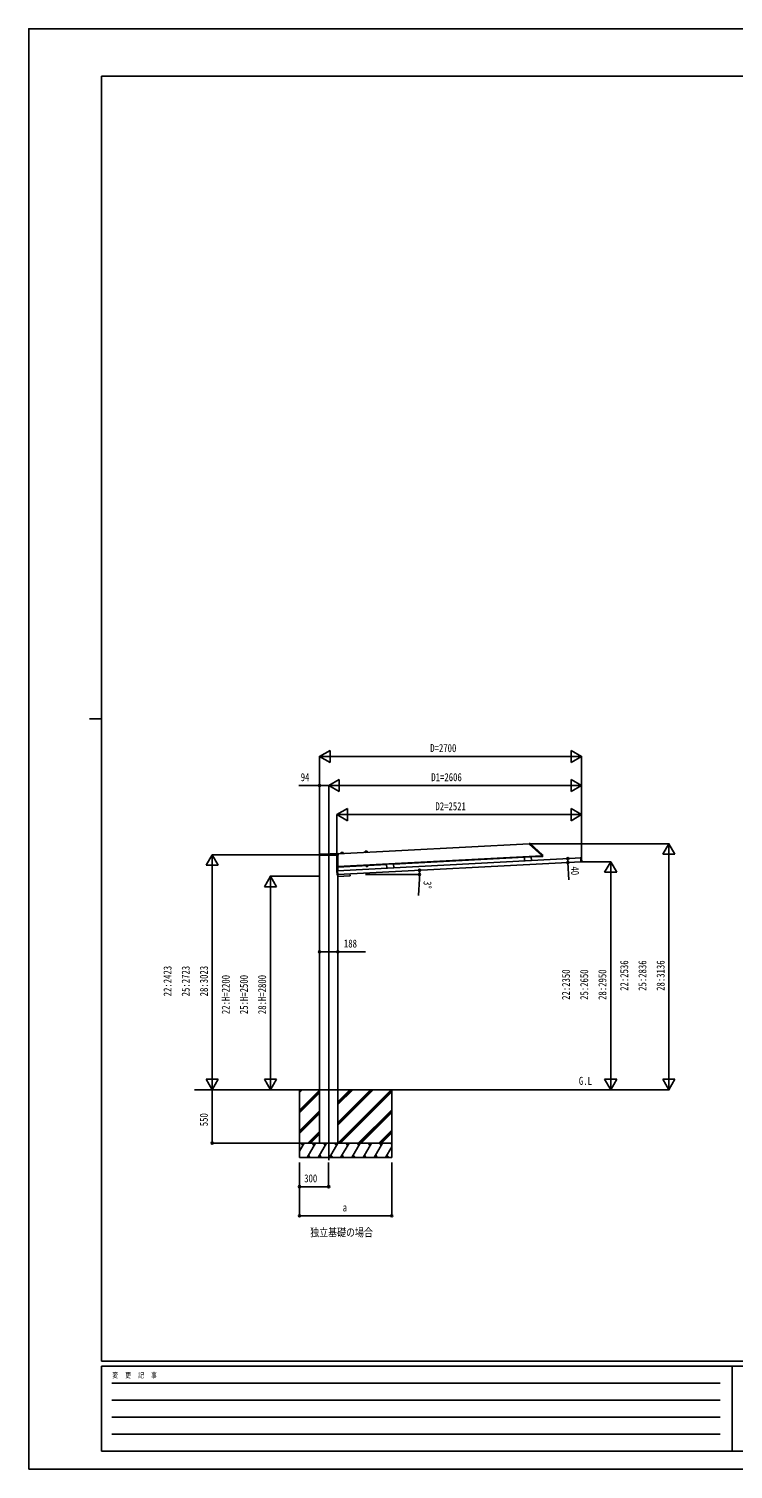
# Model space of a CAD drawing. Units: millimetres, scale not verified. Extents: x -10512 to 10512, y -7425 to 7425.
# Drawn here: x -10512 to -3253, y -7425 to 7425 of the extents above; entities that cross this region are included whole.
import ezdxf
from ezdxf.enums import TextEntityAlignment as Align

# ---------------------------------------------------------------- set-up
doc = ezdxf.new("R2010")
doc.units = ezdxf.units.MM
doc.header["$LTSCALE"] = 30
for name, color, linetype in [('0-2_USER1', 3, 'Continuous'), ('0-3_YKK_12', 2, 'Continuous'), ('0-4_YKK_A1', 4, 'Continuous'), ('0-5_YKK_D', 6, 'Continuous'), ('0-6_YKK_ZWAK', 7, 'Continuous')]:
    doc.layers.add(name, color=color, linetype=linetype)
doc.styles.add('ＭＳ ゴシック', font='')
doc.styles.get('ＭＳ ゴシック').set_extended_font_data('MS Gothic')

msp = doc.modelspace()

# ---------------------------------------------------------------- linework, layer by layer
at = {"layer": '0-3_YKK_12'}
msp.add_line((-7421.55, -1087), (-7421.55, -4239.98), dxfattribs=at)
at = {"layer": '0-4_YKK_A1'}
for p, q in [((-7324.27, -1079.96), (-5356.5, -976.83)), ((-5356.68, -973.34), (-5349.08, -973.41)), ((-5356.66, -973.81), (-5356.68, -973.34)), ((-5356.66, -973.81), (-5356.36, -979.43)), ((-5356.2, -979.78), (-5226.71, -1096.37)), ((-5346.44, -974.44), (-5218.58, -1089.56)), ((-7521.11, -1094.33), (-7521.04, -1086.48)), ((-7520.61, -1094.33), (-7521.11, -1094.33)), ((-7323.14, -1094.33), (-7520.61, -1094.33)), ((-7520.04, -1085.49), (-7324.53, -1085.49)), ((-7515.55, -3512.5), (-7515.55, -1094.33)), ((-7487.8, -1085.42), (-7325.56, -1076.92)), ((-7329.89, -1254.49), (-4817.62, -1122.83)), ((-7328.85, -1254.44), (-7328.85, -1094.33)), ((-7327.8, -1294.44), (-4822.21, -1163.12)), ((-7327.55, -1254.37), (-7327.55, -1094.33)), ((-7327.55, -1212.31), (-5226.26, -1102.19)), ((-7324.52, -1077.8), (-7323.54, -1086.38)), ((-7323.54, -1086.38), (-7323.54, -1086.4)), ((-7323.54, -1086.4), (-7322.63, -1094.33)), ((-7322.63, -1094.33), (-7323.14, -1094.33)), ((-7296.52, -1076.57), (-7296.53, -1078.1)), ((-7296.53, -1078.1), (-7272.56, -1076.85)), ((-7296.53, -1078.1), (-7272.56, -1076.85)), ((-7296.51, -1078.5), (-7296.53, -1078.1)), ((-7296.51, -1078.5), (-7272.54, -1077.25)), ((-7296.04, -1076.08), (-7273.26, -1074.88)), ((-7295.46, -1069.35), (-7295.52, -1076.05)), ((-7292.62, -1066.38), (-7277.68, -1065.6)), ((-7274.55, -1068.26), (-7273.79, -1074.91)), ((-7272.74, -1075.32), (-7272.56, -1076.85)), ((-7272.54, -1077.25), (-7272.56, -1076.85)), ((-7046.86, -1063.49), (-7046.87, -1065.02)), ((-7046.87, -1065.02), (-7022.91, -1063.76)), ((-7046.87, -1065.02), (-7022.91, -1063.76)), ((-7046.85, -1065.42), (-7046.87, -1065.02)), ((-7046.85, -1065.42), (-7022.89, -1064.16)), ((-7046.39, -1062.99), (-7023.6, -1061.8)), ((-7045.8, -1056.27), (-7045.86, -1062.96)), ((-7042.96, -1053.3), (-7028.03, -1052.52)), ((-7024.89, -1055.17), (-7024.13, -1061.82)), ((-7023.08, -1062.24), (-7022.91, -1063.76)), ((-7022.89, -1064.16), (-7022.91, -1063.76)), ((-6753.95, -1184.75), (-6824.85, -1188.47)), ((-6753.95, -1184.75), (-6751.88, -1224.2)), ((-6753.82, -1187.25), (-5404.25, -1116.52)), ((-5333.48, -1110.31), (-5404.38, -1114.03)), ((-5404.38, -1114.03), (-5402.32, -1153.47)), ((-5333.48, -1110.31), (-5331.41, -1149.76)), ((-5333.35, -1112.81), (-5226, -1107.18)), ((-5226.55, -1096.72), (-5226.46, -1098.32)), ((-5226.41, -1099.26), (-5226.46, -1098.32)), ((-5226.41, -1099.26), (-5218.78, -1099.33)), ((-5226.39, -1099.76), (-5226.41, -1099.26)), ((-5226.39, -1099.76), (-5226, -1107.18)), ((-5226, -1107.18), (-5218.39, -1106.78)), ((-5218.78, -1099.33), (-5217.37, -1099.34)), ((-5217.26, -1092.32), (-5216.94, -1098.41)), ((-5216.94, -1098.41), (-5216.87, -1099.81)), ((-4829.47, -1123.45), (-4824.3, -1123.18)), ((-4823.18, -1121.74), (-4824.38, -1121.8)), ((-4824.38, -1121.81), (-4824.38, -1121.8)), ((-4824.36, -1122.15), (-4824.38, -1121.81)), ((-4824.33, -1122.65), (-4824.36, -1122.15)), ((-4822.18, -1163.68), (-4824.33, -1122.65)), ((-4823.18, -1121.74), (-4823.18, -1121.74)), ((-4822.58, -1121.6), (-4816.69, -1121.29)), ((-4822.16, -1164.18), (-4822.18, -1163.68)), ((-4822.16, -1164.18), (-4822.14, -1164.52)), ((-4822.14, -1164.52), (-4820.94, -1164.46)), ((-4822.14, -1164.52), (-4822.14, -1164.52)), ((-4820.94, -1164.46), (-4820.94, -1164.46)), ((-4814.44, -1164.23), (-4820.33, -1164.54)), ((-4816.17, -1121.76), (-4813.97, -1163.71)), ((-7338.13, -1253.93), (-7335.94, -1295.88)), ((-7331.77, -1253.1), (-7337.66, -1253.41)), ((-7335.41, -1296.35), (-7329.52, -1296.04)), ((-7331.16, -1253.18), (-7329.97, -1253.12)), ((-7331.16, -1253.18), (-7331.16, -1253.18)), ((-7329.95, -1253.47), (-7329.97, -1253.12)), ((-7329.97, -1253.12), (-7329.97, -1253.12)), ((-7329.92, -1253.96), (-7329.95, -1253.47)), ((-7327.77, -1294.99), (-7329.92, -1253.96)), ((-7329.41, -1296.02), (-7328.52, -1313)), ((-7327.73, -1295.84), (-7328.93, -1295.9)), ((-7328.93, -1295.9), (-7328.93, -1295.9)), ((-7328.85, -3512.5), (-7328.85, -1295.9)), ((-7328.85, -1312.5), (-7328.55, -1312.5)), ((-7327.75, -1295.49), (-7327.77, -1294.99)), ((-7327.75, -1295.49), (-7327.73, -1295.84)), ((-7327.73, -1295.84), (-7327.73, -1295.84)), ((-7327.29, -1217.3), (-7327.55, -1212.35)), ((-7327.55, -3512.5), (-7327.55, -1313.95)), ((-7327.47, -1313.95), (-7203.14, -1307.43)), ((-7327.29, -1217.3), (-6824.72, -1190.97)), ((-7203.17, -1287.9), (-7202.2, -1306.38)), ((-7020.04, -1204.41), (-7035.03, -1205.19)), ((-7035.03, -1205.19), (-7034.77, -1210.1)), ((-7033.74, -1210.63), (-7034.77, -1210.1)), ((-7034.57, -1205.17), (-7034.66, -1203.57)), ((-7020.75, -1209.95), (-7033.74, -1210.63)), ((-7031.28, -1205), (-7031.02, -1209.91)), ((-7023.78, -1204.6), (-7023.53, -1209.52)), ((-7020.75, -1209.95), (-7019.78, -1209.32)), ((-7020.58, -1202.83), (-7020.49, -1204.43)), ((-7020.04, -1204.41), (-7019.78, -1209.32)), ((-6824.85, -1188.47), (-6822.78, -1227.91)), ((-8805.95, -3512.5), (-4519.14, -3512.5)), ((-7722.45, -3512.5), (-7722.45, -4212.5)), ((-7722.45, -3539.88), (-7695.07, -3512.5)), ((-7722.45, -3525.74), (-7709.21, -3512.5)), ((-7722.45, -3723.73), (-7516.45, -3517.73)), ((-7722.45, -3737.87), (-7516.45, -3531.87)), ((-7722.45, -3752.01), (-7516.45, -3546.01)), ((-7515.55, -3512.5), (-7515.55, -4062.5)), ((-7328.85, -3512.5), (-7328.85, -4062.5)), ((-7328.59, -4062.5), (-6778.59, -3512.5)), ((-7328.45, -3878.51), (-6962.44, -3512.5)), ((-7328.45, -3850.23), (-6990.72, -3512.5)), ((-7328.45, -3864.37), (-6976.58, -3512.5)), ((-7328.45, -3666.38), (-7174.57, -3512.5)), ((-7328.45, -3652.24), (-7188.71, -3512.5)), ((-7328.45, -3638.1), (-7202.85, -3512.5)), ((-7314.45, -4062.5), (-6772.45, -3520.5)), ((-7300.31, -4062.5), (-6772.45, -3534.65)), ((-6772.45, -3512.5), (-6772.45, -4212.5)), ((-7722.45, -3935.86), (-7516.45, -3729.86)), ((-7722.45, -3950), (-7516.45, -3744)), ((-7722.45, -3964.14), (-7516.45, -3758.15)), ((-7116.46, -4062.5), (-6772.45, -3718.49)), ((-7102.32, -4062.5), (-6772.45, -3732.64)), ((-7088.17, -4062.5), (-6772.45, -3746.78)), ((-7636.96, -4062.5), (-7516.45, -3941.99)), ((-7622.82, -4062.5), (-7516.45, -3956.13)), ((-7608.67, -4062.5), (-7516.45, -3970.28)), ((-6904.33, -4062.5), (-6772.45, -3930.62)), ((-6890.18, -4062.5), (-6772.45, -3944.77)), ((-6876.04, -4062.5), (-6772.45, -3958.91)), ((-6772.45, -4062.5), (-7722.45, -4062.5)), ((-7722.45, -4146.33), (-7674.05, -4062.5)), ((-7689.05, -4088.48), (-7704.05, -4062.5)), ((-7645.18, -4212.5), (-7558.58, -4062.5)), ((-7573.58, -4088.48), (-7588.58, -4062.5)), ((-7529.71, -4212.5), (-7443.11, -4062.5)), ((-7515.55, -4062.5), (-7328.85, -4062.5)), ((-7458.11, -4088.48), (-7473.11, -4062.5)), ((-7414.24, -4212.5), (-7327.64, -4062.5)), ((-7342.64, -4088.48), (-7357.64, -4062.5)), ((-7298.77, -4212.5), (-7212.17, -4062.5)), ((-7227.17, -4088.48), (-7242.17, -4062.5)), ((-7183.3, -4212.5), (-7096.7, -4062.5)), ((-7126.7, -4062.5), (-7111.7, -4088.48)), ((-7067.83, -4212.5), (-6981.23, -4062.5)), ((-6996.23, -4088.48), (-7011.23, -4062.5)), ((-6952.36, -4212.5), (-6865.76, -4062.5)), ((-6880.76, -4088.48), (-6895.76, -4062.5)), ((-6836.89, -4212.5), (-6772.45, -4100.88)), ((-6772.45, -4076.08), (-6780.29, -4062.5)), ((-7722.45, -4212.5), (-6772.45, -4212.5)), ((-7630.19, -4186.52), (-7615.19, -4212.5)), ((-7514.71, -4186.52), (-7499.71, -4212.5)), ((-7399.24, -4186.52), (-7384.25, -4212.5)), ((-7283.77, -4186.52), (-7268.78, -4212.5)), ((-7168.3, -4186.52), (-7153.31, -4212.5)), ((-7052.83, -4186.52), (-7037.84, -4212.5)), ((-6937.36, -4186.52), (-6922.37, -4212.5)), ((-6821.89, -4186.52), (-6806.89, -4212.5))]:
    msp.add_line(p, q, dxfattribs=at)
msp.add_lwpolyline([(-5216.87, -1099.81), (-5216.51, -1106.68), (-5218.39, -1106.78)], dxfattribs=at)
msp.add_lwpolyline([(-7036.19, -1202.05), (-7019.21, -1201.16), (-7019.13, -1202.76), (-7036.1, -1203.65)], close=True, dxfattribs=at)
for centre, radius, start, end in [((-5355.86, -979.41), 0.5, 183, 228), ((-5349.12, -977.41), 4, 48, 89.5), ((-7520.04, -1086.49), 1, 90, 176.5048), ((-7520.04, -1086.49), 1, 176.5048, 179.5), ((-7490.42, -1035.49), 50, 270, 273.00032), ((-7325.51, -1077.92), 1, 6.5, 93.00032), ((-7324.53, -1086.49), 1, 6.5, 90), ((-7296.02, -1076.57), 0.5, 93, 179.5), ((-7292.46, -1069.38), 3, 93, 179.5), ((-7277.53, -1068.6), 3, 6.5, 93), ((-7273.24, -1075.38), 0.5, 6.5, 93), ((-7046.36, -1063.49), 0.5, 93, 179.5), ((-7042.8, -1056.29), 3, 93, 179.5), ((-7027.87, -1055.51), 3, 6.5, 93), ((-7023.58, -1062.3), 0.5, 6.5, 93), ((-5227.05, -1096.74), 0.5, 3, 48), ((-5221.26, -1092.53), 4, 3, 48), ((-5217.37, -1099.84), 0.5, 3, 89.5), ((-4823.14, -1118.87), 2.86, 272.73957, 279.49104), ((-4820.62, -1168.73), 4.28, 87.31821, 94.21342), ((-7331.51, -1250.33), 2.86, 266.50896, 273.26043), ((-7328.79, -1300.18), 4.28, 91.78658, 98.68179), ((-7327.53, -1312.95), 1, 183, 273), ((-7203.2, -1306.43), 1, 273, 3), ((-7033.04, -1207.27), 3.32, 238.61575, 307.38425), ((-7027.89, -1197.89), 12.42, 255.41205, 290.58795), ((-7021.8, -1206.68), 3.32, 238.61575, 307.38425)]:
    msp.add_arc(centre, radius, start, end, dxfattribs=at)
for centre, major_axis, ratio, start_param, end_param in [((-4823.18, -1121.71), (0.599, 0.031), 0.061163, 4.71238898, 5.02268866), ((-4822.57, -1121.9), (0.016, -0.3), 0.998135, 3.14159265, 3.95507086), ((-4820.35, -1164.24), (0.016, -0.3), 0.998135, 5.46983661, 6.28318531), ((-4816.67, -1121.79), (0.336, 0.373), 0.99628, 5.49965061, 7.06672), ((-4814.47, -1163.73), (0.373, -0.336), 0.99628, 5.49965061, 7.06672), ((-7337.63, -1253.91), (-0.373, 0.336), 0.99628, 5.49965061, 7.06672), ((-7335.44, -1295.85), (-0.336, -0.373), 0.99628, 5.49965061, 7.06672), ((-7331.75, -1253.4), (0.016, -0.3), 0.998135, 2.32811445, 3.14159265), ((-7331.17, -1253.14), (-0.599, -0.031), 0.061163, 1.26049665, 1.57079633), ((-7329.54, -1295.74), (0.016, -0.3), 0.998135, 0, 0.81334869)]:
    msp.add_ellipse(centre, major_axis=major_axis, ratio=ratio, start_param=start_param, end_param=end_param, dxfattribs=at)
at = {"layer": '0-5_YKK_D'}
for p, q in [((-7515.55, -76.41), (-7407.3, -13.91)), ((-7515.55, -1078.5), (-7515.55, -75.41)), ((-7515.55, -76.41), (-7407.3, -138.91)), ((-7515.55, -76.41), (-7299.04, -76.41)), ((-7407.3, -138.91), (-7407.3, -13.91)), ((-7390.55, -76.41), (-4940.55, -76.41)), ((-4815.55, -76.41), (-5032.06, -76.41)), ((-4815.55, -76.41), (-4923.8, -13.91)), ((-4923.8, -13.91), (-4923.8, -138.91)), ((-4815.55, -76.41), (-4923.8, -138.91)), ((-4815.55, -1161.3), (-4815.55, -75.41)), ((-7515.55, -1088.5), (-7515.55, -375.41)), ((-7421.55, -376.41), (-7313.3, -313.91)), ((-7421.55, -1086), (-7421.55, -375.41)), ((-7421.55, -1086), (-7421.55, -375.41)), ((-7421.55, -376.41), (-7313.3, -438.91)), ((-7421.55, -376.41), (-7205.04, -376.41)), ((-7313.3, -438.91), (-7313.3, -313.91)), ((-7296.55, -376.41), (-4940.55, -376.41)), ((-4815.55, -376.41), (-5032.06, -376.41)), ((-4815.55, -376.41), (-4923.8, -313.91)), ((-4923.8, -313.91), (-4923.8, -438.91)), ((-4815.55, -376.41), (-4923.8, -438.91)), ((-4815.55, -1161.3), (-4815.55, -375.41)), ((-7336.55, -676.41), (-7228.3, -613.91)), ((-7336.55, -1254.34), (-7336.55, -675.41)), ((-7336.55, -676.41), (-7228.3, -738.91)), ((-7336.55, -676.41), (-7120.05, -676.41)), ((-7228.3, -738.91), (-7228.3, -613.91)), ((-7211.55, -676.41), (-4940.55, -676.41)), ((-4815.55, -676.41), (-5032.06, -676.41)), ((-4815.55, -676.41), (-4923.8, -613.91)), ((-4923.8, -613.91), (-4923.8, -738.91)), ((-4815.55, -676.41), (-4923.8, -738.91)), ((-4815.55, -1161.3), (-4815.55, -675.41)), ((-5347.51, -976.41), (-3914.55, -976.41)), ((-3915.55, -976.41), (-3978.05, -1084.67)), ((-3915.55, -976.41), (-3853.05, -1084.67)), ((-3915.55, -976.41), (-3915.55, -1192.92)), ((-8622.45, -1089.5), (-8684.95, -1197.75)), ((-7516.55, -1089.5), (-8623.45, -1089.5)), ((-8622.45, -1089.5), (-8559.95, -1197.75)), ((-8622.45, -1089.5), (-8622.45, -1306.01)), ((-4814.53, -1162.77), (-4514.55, -1162.77)), ((-4515.55, -1162.77), (-4578.05, -1271.03)), ((-4515.55, -1162.77), (-4453.05, -1271.03)), ((-4515.55, -1162.77), (-4515.55, -1379.28)), ((-3978.05, -1084.67), (-3853.05, -1084.67)), ((-3915.55, -1101.41), (-3915.55, -3387.5)), ((-8684.95, -1197.75), (-8559.95, -1197.75)), ((-8622.45, -1214.5), (-8622.45, -3387.5)), ((-8022.45, -1312.5), (-8084.95, -1420.75)), ((-7516.55, -1312.5), (-8023.45, -1312.5)), ((-8022.45, -1312.5), (-7959.95, -1420.75)), ((-8022.45, -1312.5), (-8022.45, -1529.01)), ((-7044.16, -1294.49), (-6484.47, -1294.49)), ((-4578.05, -1271.03), (-4453.05, -1271.03)), ((-4515.55, -3387.5), (-4515.55, -1287.77)), ((-8084.95, -1420.75), (-7959.95, -1420.75)), ((-8022.45, -1437.5), (-8022.45, -3387.5)), ((-6486.54, -1336.98), (-6495.21, -1508.76)), ((-8622.45, -3512.5), (-8684.95, -3404.25)), ((-8559.95, -3404.25), (-8684.95, -3404.25)), ((-8622.45, -3512.5), (-8622.45, -3295.99)), ((-8622.45, -3512.5), (-8559.95, -3404.25)), ((-8022.45, -3512.5), (-8084.95, -3404.25)), ((-7959.95, -3404.25), (-8084.95, -3404.25)), ((-8022.45, -3512.5), (-8022.45, -3295.99)), ((-8022.45, -3512.5), (-7959.95, -3404.25)), ((-4515.55, -3512.5), (-4578.05, -3404.25)), ((-4453.05, -3404.25), (-4578.05, -3404.25)), ((-4515.55, -3512.5), (-4515.55, -3295.99)), ((-4515.55, -3512.5), (-4453.05, -3404.25)), ((-3915.55, -3512.5), (-3978.05, -3404.25)), ((-3853.05, -3404.25), (-3978.05, -3404.25)), ((-3915.55, -3512.5), (-3915.55, -3295.99)), ((-3915.55, -3512.5), (-3853.05, -3404.25)), ((-8622.45, -3512.5), (-8622.45, -4062.5)), ((-4518.14, -3512.5), (-4514.55, -3512.5)), ((-4518.14, -3512.5), (-3914.55, -3512.5)), ((-7723.45, -4062.5), (-8623.45, -4062.5)), ((-7722.45, -4262.5), (-7722.45, -4513.5)), ((-7722.45, -4262.5), (-7722.45, -4813.5)), ((-7422.45, -4262.5), (-7422.45, -4513.5)), ((-6772.45, -4262.5), (-6772.45, -4813.5)), ((-7722.45, -4512.5), (-7422.45, -4512.5)), ((-7722.45, -4812.5), (-6772.45, -4812.5))]:
    msp.add_line(p, q, dxfattribs=at)
for points in [[(-7421.55, -376.41), (-7515.55, -376.41), (-7730.05, -376.41)], [(-4958.23, -1130.2), (-4956.14, -1170.14), (-4946.83, -1347.73)], [(-7515.55, -2090.82), (-7327.55, -2090.82), (-7041.05, -2090.82)]]:
    msp.add_lwpolyline(points, dxfattribs=at)
for centre in [(-7515.55, -376.41), (-4958.23, -1130.2), (-4956.14, -1170.14), (-6486.63, -1250.35), (-6485.47, -1294.49), (-7515.55, -2090.82), (-7327.55, -2090.82), (-8622.45, -4062.5), (-7722.45, -4512.5), (-7422.45, -4512.5), (-7722.45, -4812.5), (-6772.45, -4812.5)]:
    msp.add_circle(centre, 10.62, dxfattribs=at)
for start, end in [(360, 3), (357.11241, 360)]:
    msp.add_arc((-7328.85, -1294.49), 843.38, start, end, dxfattribs=at)
at = {"layer": '0-6_YKK_ZWAK'}
for p, q in [((9737.55, 6937.5), (-9762.45, 6937.5)), ((-9762.45, -6312.5), (-9762.45, 6937.5)), ((-9887.45, 312.5), (-9762.45, 312.5)), ((9737.55, -6312.5), (-9762.45, -6312.5)), ((-3262.45, -6362.5), (-9762.45, -6362.5)), ((-9762.45, -7237.5), (-9762.45, -6362.5)), ((-3262.45, -6362.5), (-3262.45, -7237.5)), ((-12.45, -6362.5), (-3262.45, -6362.5)), ((-9656.2, -6537.5), (-3387.45, -6537.5)), ((-9656.2, -6712.5), (-3387.45, -6712.5)), ((-9656.2, -6887.5), (-3387.45, -6887.5)), ((-9656.2, -7062.5), (-3387.45, -7062.5)), ((-9762.45, -7237.5), (-3262.45, -7237.5)), ((-3262.45, -7237.5), (-12.45, -7237.5))]:
    msp.add_line(p, q, dxfattribs=at)
msp.add_lwpolyline([(-10512.5, -7425), (10512.5, -7425), (10512.5, 7425), (-10512.5, 7425)], close=True, dxfattribs=at)

# ---------------------------------------------------------------- texts
at = {"layer": '0-2_USER1', "style": 'ＭＳ ゴシック', "width": 0.8}
for s, p in [('G.L', (-4843.36, -3487.19)), ('独立基礎の場合', (-7612.7, -5050))]:
    msp.add_text(s, height=82.48, dxfattribs=at).set_placement(p, align=Align.BOTTOM_LEFT)
at = {"layer": '0-5_YKK_D', "style": 'ＭＳ ゴシック', "width": 0.8}
for s, p in [('D=2700', (-6375.55, -56.41)), ('94', (-7710.05, -356.41)), ('D1=2606', (-6364.55, -356.41)), ('D2=2521', (-6322.05, -656.41)), ('188', (-7265.05, -2070.82)), ('300', (-7674.45, -4492.5)), ('a', (-7277.45, -4792.5))]:
    msp.add_text(s, height=82.48, dxfattribs=at).set_placement(p, align=Align.BOTTOM_LEFT)
for s, rotation, p in [('40', 273, (-4952.16, -1214.16)), ('3°', 267.112, (-6467.58, -1357.96)), ('22:2536', 90, (-4310.55, -2493.46)), ('25:2836', 90, (-4123.05, -2493.46)), ('28:3136', 90, (-3935.55, -2493.46)), ('22:2423', 90, (-9017.45, -2550)), ('25:2723', 90, (-8829.95, -2550)), ('28:3023', 90, (-8642.45, -2550)), ('22:H=2200', 90, (-8417.45, -2733.5)), ('25:H=2500', 90, (-8229.95, -2733.5)), ('28:H=2800', 90, (-8042.45, -2733.5)), ('22:2350', 90, (-4910.55, -2586.64)), ('25:2650', 90, (-4723.05, -2586.64)), ('28:2950', 90, (-4535.55, -2586.64)), ('550', 90, (-8642.45, -3889.5))]:
    msp.add_text(s, height=82.48, rotation=rotation, dxfattribs=at).set_placement(p, align=Align.BOTTOM_LEFT)
at = {"layer": '0-6_YKK_ZWAK', "style": 'ＭＳ ゴシック', "width": 0.8}
msp.add_text('変  更  記  事', height=54.99, dxfattribs=at).set_placement((-9653.28, -6500), align=Align.BOTTOM_LEFT)

doc.saveas('drawing.dxf')
